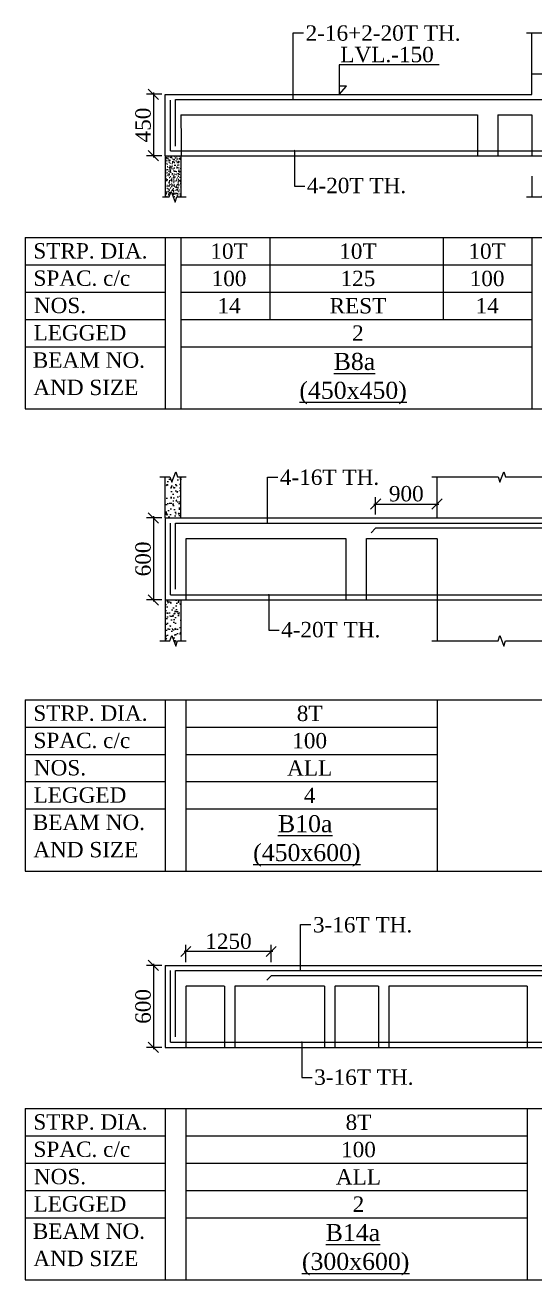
# Model space of a CAD drawing. Header units: millimetres. Extents: x 9781889 to 10654170, y -7852491 to -7608561.
# Drawn here: x 9914775 to 9922241, y -7799039 to -7780660 of the extents above; entities that cross this region are included whole.
import ezdxf
from ezdxf.enums import TextEntityAlignment as Align

# ---------------------------------------------------------------- set-up
doc = ezdxf.new("R2010")
doc.units = ezdxf.units.MM
doc.header["$LTSCALE"] = 10
doc.header["$PDMODE"] = 3
doc.linetypes.add('HIDDEN', pattern=[0.375, 0.25, -0.125])
for name, color, linetype, lineweight in [('LVL', 3, 'Continuous', 0), ('S-CUT OUT LINE', 9, 'Continuous', 0), ('S-DIM L.S.', 7, 'Continuous', 0), ('S-HATCH', 8, 'Continuous', 0), ('S-L.S.SECTION', 5, 'Continuous', 0), ('S-L.S.SLAB LINE', 252, 'HIDDEN', 0), ('S-L.S.STEEL', 1, 'Continuous', 9), ('S-SECTION MARK', 7, 'Continuous', 0), ('S-SHEET', 251, 'Continuous', 0), ('S-TEXT', 7, 'Continuous', 0), ('S-TEXT L.S. BEAM NO.', 30, 'Continuous', 0), ('S-TEXT. L.S.', 7, 'Continuous', 0)]:
    doc.layers.add(name, color=color, linetype=linetype, lineweight=lineweight)
doc.styles.add('135', font='arial.ttf', dxfattribs={"width": 0.8, "height": 135})
doc.styles.get("Standard").update_dxf_attribs({"font": 'arial.ttf'})
doc.styles.add('TEXT', font='times.ttf')
doc.dimstyles.new('75', dxfattribs={"dimtxt": 135, "dimasz": 90, "dimexe": 0.1, "dimexo": 0.03, "dimgap": 0.09, "dimtad": 1, "dimdec": 0, "dimzin": 0, "dimdsep": 46, "dimtxsty": '135', "dimblk": 'ARCHTICK', "dimcen": 0.09, "dimclrd": 256, "dimclre": 256, "dimclrt": 256, "dimadec": 0, "dimazin": 0, "dimtfac": 1, "dimtdec": 0, "dimtofl": 0, "dimtmove": 1, "dimatfit": 3, "dimldrblk": 'DOTSMALL', "dimfxl": 1, "dimtolj": 1, "dimtzin": 0, "dimlwd": -1, "dimlwe": -1, "dimarcsym": 0})
doc.dimstyles.new('SETU_1', dxfattribs={"dimtxt": 200, "dimasz": 150, "dimexe": 100, "dimexo": 50, "dimgap": 35, "dimtad": 1, "dimdec": 0, "dimzin": 0, "dimdsep": 46, "dimtxsty": 'Standard', "dimblk": 'OBLIQUE', "dimcen": 150, "dimdle": 25, "dimclrd": 256, "dimclre": 7, "dimclrt": 256, "dimadec": 0, "dimazin": 0, "dimtfac": 1, "dimtdec": 0, "dimtofl": 0, "dimtmove": 1, "dimatfit": 3, "dimfxl": 1, "dimtolj": 1, "dimtzin": 0, "dimlwd": -1, "dimlwe": 5, "dimarcsym": 1})
pattern_1 = [(50, (-121663.63, 37762.91), (182.184669, -15.9390855), [19.05, -209.55]), (355, (-121663.63, 37762.91), (-35.2434214, 191.0568452), [15.24, -167.6405842]), (100.4514447, (-121648.45, 37761.59), (146.941247, 175.117752), [16.1900088, -178.0902446]), (46.1842, (-121663.63, 37813.71), (271.079041, -42.042328), [28.575, -314.325]), (96.6355576, (-121641.04, 37810.2), (237.404134, 247.4261246), [24.285023, -267.135608]), (351.1841512, (-121663.63, 37813.71), (237.404134, 247.4261246), [22.859967, -251.459732]), (21, (-121638.23, 37801.01), (151.6143913, -102.2651982), [19.05, -209.55]), (326, (-121638.23, 37801.01), (61.8020283, 184.187966), [15.24, -167.64]), (71.451445, (-121625.6, 37792.5), (213.4164193, 81.922769), [16.1900088, -178.0899376]), (37.5, (-121663.634, 37762.914), (3.08860325, 84.55503887), [0, -165.608, 0, -170.18, 0, -168.275]), (7.5, (-121663.63, 37762.91), (66.8196625, 100.1805748), [0, -97.028, 0, -161.798, 0, -64.135]), (327.5, (-121720.276, 37762.914), (135.59059517, -5.728744), [0, -63.5, 0, -198.12, 0, -262.89]), (317.5, (-121745.68, 37762.91), (148.1291814, 25.426491), [0, -82.55, 0, -131.572, 0, -186.69])]

# ---------------------------------------------------------------- blocks, each defined once
blk = doc.blocks.new('_ArchTick')
at = {"color": 0, "linetype": 'ByBlock', "const_width": 0.15}
blk.add_lwpolyline([(-0.5, -0.5), (0.5, 0.5)], dxfattribs=at)
blk = doc.blocks.new('_Oblique')
at = {"color": 0, "linetype": 'ByBlock', "lineweight": -2}
blk.add_line((-0.5, -0.5), (0.5, 0.5), dxfattribs=at)
blk = doc.blocks.new('*D83')
at = {"layer": 'Defpoints', "color": 0, "transparency": 16777216}
for p in [(9916828, -7781674), (9916653, -7782574), (9916828, -7782574, 0)]:
    blk.add_point(p, dxfattribs=at)
at = {"layer": 'S-DIM L.S.', "color": 7, "lineweight": 5, "transparency": 16777216}
for p, q in [((9916778, -7781674), (9916553, -7781674)), ((9916778, -7782574), (9916553, -7782574))]:
    blk.add_line(p, q, dxfattribs=at)
at = {"layer": 'S-DIM L.S.', "transparency": 16777216}
blk.add_line((9916653, -7781649), (9916653, -7782599), dxfattribs=at)
at = {"layer": 'S-DIM L.S.', "transparency": 16777216, "xscale": 150, "yscale": 150, "zscale": 150}
for p, rotation in [((9916653, -7781674), 90), ((9916653, -7782574), 270)]:
    blk.add_blockref('_Oblique', p, dxfattribs=dict(at, rotation=rotation))
at = {"layer": 'S-DIM L.S.', "transparency": 16777216, "insert": (9916503, -7782124), "char_height": 225, "attachment_point": 5, "rotation": 90, "style": 'TEXT'}
blk.add_mtext('\\A1;450', dxfattribs=at)
blk = doc.blocks.new('*D81')
at = {"layer": 'Defpoints', "color": 0, "transparency": 16777216}
for p in [(9916828, -7787879), (9916653, -7789079), (9916828, -7789079)]:
    blk.add_point(p, dxfattribs=at)
at = {"layer": 'S-DIM L.S.', "transparency": 16777216}
blk.add_line((9916653, -7787854), (9916653, -7789104), dxfattribs=at)
at = {"layer": 'S-DIM L.S.', "color": 7, "lineweight": 5, "transparency": 16777216}
for p, q in [((9916778, -7787879), (9916553, -7787879)), ((9916778, -7789079), (9916553, -7789079))]:
    blk.add_line(p, q, dxfattribs=at)
at = {"layer": 'S-DIM L.S.', "transparency": 16777216, "xscale": 150, "yscale": 150, "zscale": 150}
for p, rotation in [((9916653, -7787879), 90), ((9916653, -7789079), 270)]:
    blk.add_blockref('_Oblique', p, dxfattribs=dict(at, rotation=rotation))
at = {"layer": 'S-DIM L.S.', "transparency": 16777216, "insert": (9916503, -7788479), "char_height": 225, "attachment_point": 5, "rotation": 90, "style": 'TEXT'}
blk.add_mtext('\\A1;600', dxfattribs=at)
blk = doc.blocks.new('*D45')
at = {"layer": 'Defpoints', "color": 0, "transparency": 16777216}
for p in [(9920807, -7787675), (9919907, -7787879, 0), (9920807, -7787879, 0)]:
    blk.add_point(p, dxfattribs=at)
at = {"layer": 'S-DIM L.S.', "transparency": 16777216}
blk.add_line((9919882, -7787675), (9920832, -7787675), dxfattribs=at)
at = {"layer": 'S-DIM L.S.', "color": 7, "lineweight": 5, "transparency": 16777216}
for p, q in [((9919907, -7787829), (9919907, -7787575)), ((9920807, -7787829), (9920807, -7787575))]:
    blk.add_line(p, q, dxfattribs=at)
at = {"layer": 'S-DIM L.S.', "transparency": 16777216, "xscale": 150, "yscale": 150, "zscale": 150, "rotation": 180}
blk.add_blockref('_Oblique', (9919907, -7787675), dxfattribs=at)
at = {"layer": 'S-DIM L.S.', "transparency": 16777216, "xscale": 150, "yscale": 150, "zscale": 150}
blk.add_blockref('_Oblique', (9920807, -7787675), dxfattribs=at)
at = {"layer": 'S-DIM L.S.', "transparency": 16777216, "insert": (9920357, -7787525), "char_height": 225, "attachment_point": 5, "style": 'TEXT'}
blk.add_mtext('\\A1;900', dxfattribs=at)
blk = doc.blocks.new('*D137')
at = {"layer": 'Defpoints', "color": 0, "transparency": 16777216}
for p in [(9916828, -7794433), (9916653, -7795633), (9916828, -7795633)]:
    blk.add_point(p, dxfattribs=at)
at = {"layer": 'S-DIM L.S.', "color": 7, "lineweight": 5, "transparency": 16777216}
for p, q in [((9916778, -7794433), (9916553, -7794433)), ((9916778, -7795633), (9916553, -7795633))]:
    blk.add_line(p, q, dxfattribs=at)
at = {"layer": 'S-DIM L.S.', "transparency": 16777216}
blk.add_line((9916653, -7794408), (9916653, -7795658), dxfattribs=at)
at = {"layer": 'S-DIM L.S.', "transparency": 16777216, "xscale": 150, "yscale": 150, "zscale": 150}
for p, rotation in [((9916653, -7794433), 90), ((9916653, -7795633), 270)]:
    blk.add_blockref('_Oblique', p, dxfattribs=dict(at, rotation=rotation))
at = {"layer": 'S-DIM L.S.', "transparency": 16777216, "insert": (9916503, -7795033), "char_height": 225, "attachment_point": 5, "rotation": 90, "style": 'TEXT'}
blk.add_mtext('\\A1;600', dxfattribs=at)
blk = doc.blocks.new('*D138')
at = {"layer": 'Defpoints', "color": 0, "transparency": 16777216}
for p in [(9917128, -7794229), (9917128, -7794433, 0), (9918378, -7794433, 0)]:
    blk.add_point(p, dxfattribs=at)
at = {"layer": 'S-DIM L.S.', "transparency": 16777216}
blk.add_line((9918403, -7794229), (9917103, -7794229), dxfattribs=at)
at = {"layer": 'S-DIM L.S.', "color": 7, "lineweight": 5, "transparency": 16777216}
for p, q in [((9917128, -7794383), (9917128, -7794129)), ((9918378, -7794383), (9918378, -7794129))]:
    blk.add_line(p, q, dxfattribs=at)
at = {"layer": 'S-DIM L.S.', "transparency": 16777216, "xscale": 150, "yscale": 150, "zscale": 150, "rotation": 180}
blk.add_blockref('_Oblique', (9917128, -7794229), dxfattribs=at)
at = {"layer": 'S-DIM L.S.', "transparency": 16777216, "xscale": 150, "yscale": 150, "zscale": 150}
blk.add_blockref('_Oblique', (9918378, -7794229), dxfattribs=at)
at = {"layer": 'S-DIM L.S.', "transparency": 16777216, "insert": (9917753, -7794080), "char_height": 225, "attachment_point": 5, "style": 'TEXT'}
blk.add_mtext('\\A1;1250', dxfattribs=at)

msp = doc.modelspace()

# ---------------------------------------------------------------- hatches: boundary and pattern name
at = {"layer": 'S-HATCH'}
h = msp.add_hatch(dxfattribs=at)
h.set_pattern_fill('AR-CONC', color=256, scale=0.5)
h.set_pattern_definition([(50, (123099.43, -53957.326), (91.0923345, -7.96954277), [9.525, -104.775]), (355, (123099.43, -53957.33), (-17.6217107, 95.5284226), [7.62, -83.8202921]), (100.4514447, (123107.02, -53957.99), (73.47062355, 87.55887596), [8.0950044, -89.0451223]), (46.1842, (123099.43, -53931.93), (135.5395204, -21.021164), [14.2875, -157.1625]), (96.6355576, (123110.72, -53933.68), (118.702067, 123.7130623), [12.1425116, -133.5678041]), (351.1841512, (123099.43, -53931.93), (118.702067, 123.7130623), [11.4299835, -125.729866]), (21, (123112.13, -53938.276), (75.80719563, -51.1325991), [9.525, -104.775]), (326, (123112.13, -53938.28), (30.9010142, 92.09398306), [7.62, -83.82]), (71.451445, (123118.445, -53942.54), (106.70820964, 40.96138444), [8.0950044, -89.0449688]), (37.5, (123099.428, -53957.326), (1.544301625, 42.27751944), [0, -82.804, 0, -85.09, 0, -84.1375]), (7.5, (123099.43, -53957.326), (33.40983126, 50.09028741), [0, -48.514, 0, -80.899, 0, -32.0675]), (327.5, (123071.107, -53957.326), (67.79529758, -2.864372), [0, -31.75, 0, -99.06, 0, -131.445]), (317.5, (123058.41, -53957.326), (74.0645907, 12.71324552), [0, -41.275, 0, -65.786, 0, -93.345])])
h.paths.add_polyline_path([(9917057.7, -7783174.5), (9916941.9, -7783174.5), (9916914, -7783097.6), (9916886, -7783174.5), (9916827.7, -7783174.5), (9916827.7, -7782574.5), (9917057.7, -7782574.5)])
h = msp.add_hatch(dxfattribs=at)
h.set_pattern_fill('AR-CONC', color=256)
h.set_pattern_definition(pattern_1)
h.paths.add_polyline_path([(9916827.7, -7787878.9), (9917057.7, -7787878.9), (9917057.7, -7787278.9), (9917008.1, -7787278.9), (9916980.1, -7787202), (9916924.2, -7787355.7), (9916896.2, -7787278.9), (9916827.7, -7787278.9)])
h = msp.add_hatch(dxfattribs=at)
h.set_pattern_fill('AR-CONC', color=256)
h.set_pattern_definition(pattern_1)
h.paths.add_polyline_path([(9916924.2, -7789602), (9916980.1, -7789755.7), (9917008.1, -7789678.9), (9917057.7, -7789678.9), (9917057.7, -7789078.9), (9916827.7, -7789078.9), (9916827.7, -7789678.9), (9916896.2, -7789678.9)])

# ---------------------------------------------------------------- linework, layer by layer
at = {"layer": 'LVL', "linetype": 'Continuous', "elevation": 0}
msp.add_lwpolyline([(9920836.9, -7781241.9), (9919375.7, -7781241.9), (9919375.7, -7781674.5), (9919483.8, -7781552.4), (9919375.7, -7781552.4)], dxfattribs=at)
at = {"layer": 'S-CUT OUT LINE', "color": 5, "elevation": 0}
for points in [[(9922119.5, -7780774.5), (9922348.1, -7780774.5), (9922376.1, -7780851.3), (9922432, -7780697.6), (9922460, -7780774.5), (9922722.8, -7780774.5)], [(9922119.5, -7783174.5), (9922348.1, -7783174.5), (9922376.1, -7783097.6), (9922432, -7783251.3), (9922460, -7783174.5), (9922722.8, -7783174.5)], [(9916749.4, -7787278.9), (9916896.2, -7787278.9), (9916924.2, -7787355.7), (9916980.1, -7787202), (9917008.1, -7787278.9), (9917132.7, -7787278.9)], [(9920728.9, -7787278.9), (9921700.4, -7787278.9), (9921728.4, -7787355.7), (9921784.3, -7787202), (9921812.3, -7787278.9), (9922682.2, -7787278.9)], [(9916749.4, -7789678.9), (9916896.2, -7789678.9), (9916924.2, -7789602), (9916980.1, -7789755.7), (9917008.1, -7789678.9), (9917132.7, -7789678.9)], [(9920728.9, -7789678.9), (9921700.4, -7789678.9), (9921728.4, -7789602), (9921784.3, -7789755.7), (9921812.3, -7789678.9), (9922682.2, -7789678.9)]]:
    msp.add_lwpolyline(points, dxfattribs=at)
at = {"layer": 'S-CUT OUT LINE', "color": 1, "elevation": 0}
msp.add_lwpolyline([(9916788.3, -7783174.5), (9916886, -7783174.5), (9916914, -7783097.6), (9916969.9, -7783251.3), (9916997.9, -7783174.5), (9917132.7, -7783174.5)], dxfattribs=at)
at = {"layer": 'S-L.S.SECTION'}
for p, q in [((9922197.8, -7781674.5, 0), (9922197.8, -7780774.5, 0)), ((9922197.8, -7781374.5, 0), (9936272.8, -7781374.5, 0)), ((9916827.7, -7781674.5, 0), (9922197.7, -7781674.5, 0)), ((9916827.7, -7782574.5, 0), (9916827.7, -7781674.5, 0)), ((9916827.7, -7782574.5, 0), (9916827.7, -7781674.5, 0)), ((9916827.7, -7782575.6, 0), (9936272.8, -7782574.5, 0)), ((9922197.8, -7782874.5, 0), (9922197.8, -7783174.5, 0)), ((9916827.7, -7787878.9, 0), (9916827.7, -7787278.9, 0)), ((9917057.7, -7787878.9, 0), (9917057.7, -7787278.9, 0)), ((9920807.2, -7787878.9, 0), (9920807.2, -7787278.9, 0)), ((9916827.7, -7787878.9, 0), (9943661.6, -7787878.9, 0)), ((9916827.8, -7787878.9, 0), (9916827.8, -7789078.9, 0)), ((9916827.7, -7789078.9, 0), (9943661.6, -7789078.9, 0)), ((9916827.7, -7789078.9, 0), (9916827.7, -7789678.9, 0)), ((9917057.7, -7789078.9, 0), (9917057.7, -7789678.9, 0)), ((9920807.2, -7789078.9, 0), (9920807.2, -7789678.9, 0)), ((9916827.7, -7794433.3, 0), (9926082.7, -7794433.3, 0)), ((9916827.8, -7794433.3, 0), (9916827.8, -7795633.3, 0)), ((9916827.7, -7795633.3, 0), (9925782.7, -7795633.3, 0))]:
    msp.add_line(p, q, dxfattribs=at)
at = {"layer": 'S-L.S.SECTION', "color": 1}
for p, q in [((9916827.7, -7782574.5, 0), (9916827.7, -7783174.5, 0)), ((9917057.7, -7782574.5, 0), (9917057.7, -7783174.5, 0))]:
    msp.add_line(p, q, dxfattribs=at)
at = {"layer": 'S-L.S.SLAB LINE', "ltscale": 0.3}
for p, q in [((9917057.7, -7781974.5, 0), (9921397.8, -7781974.5, 0)), ((9917057.7, -7781974.5, 0), (9917057.8, -7782574.5, 0)), ((9921397.8, -7781974.5, 0), (9921397.8, -7782574.5, 0)), ((9921697.8, -7781974.5, 0), (9921697.8, -7782574.5, 0)), ((9921697.8, -7781974.5, 0), (9922197.8, -7781974.5, 0)), ((9922197.8, -7781974.5, 0), (9922197.8, -7782574.5, 0)), ((9916827.7, -7788178.9, 0), (9916827.8, -7788178.9, 0)), ((9917127.7, -7788178.9, 0), (9919469.7, -7788178.9, 0)), ((9917127.8, -7788178.9, 0), (9917127.8, -7789078.9, 0)), ((9919469.7, -7788178.9, 0), (9919469.7, -7789078.9, 0)), ((9919769.7, -7788178.9, 0), (9920807.2, -7788178.9, 0)), ((9919769.7, -7788178.9, 0), (9919769.7, -7789078.9, 0)), ((9920807.2, -7788178.9, 0), (9920807.2, -7789078.9, 0)), ((9916827.7, -7794733.3, 0), (9916827.8, -7794733.3, 0)), ((9917127.7, -7794733.3, 0), (9917694.9, -7794733.3, 0)), ((9917127.8, -7794733.3, 0), (9917127.8, -7795633.3, 0)), ((9917694.9, -7794733.3), (9917694.9, -7795633.3)), ((9917844.9, -7794733.3, 0), (9919159.9, -7794733.3, 0)), ((9917844.9, -7794733.3), (9917844.9, -7795633.3)), ((9919159.9, -7794733.3), (9919159.9, -7795633.3)), ((9919309.9, -7794733.3, 0), (9919951.6, -7794733.3, 0)), ((9919309.9, -7794733.3), (9919309.9, -7795633.3)), ((9919951.6, -7794733.3), (9919951.6, -7795633.3)), ((9920101.6, -7794733.3, 0), (9922127.7, -7794733.3, 0)), ((9920101.6, -7794733.3), (9920101.6, -7795633.3)), ((9922127.7, -7794733.3), (9922127.7, -7795633.3))]:
    msp.add_line(p, q, dxfattribs=at)
at = {"layer": 'S-L.S.STEEL'}
for p, q in [((9916902.7, -7782499.5, 0), (9916902.7, -7781757.8, 0)), ((9916977.7, -7782435.3, 0), (9916977.7, -7781749.5, 0)), ((9916902.7, -7782499.5, 0), (9936122.8, -7782499.5, 0)), ((9916902.7, -7789003.9, 0), (9916902.7, -7787953.9, 0)), ((9916977.7, -7787953.9, 0), (9943586.6, -7787953.9, 0)), ((9916977.7, -7788924.2, 0), (9916977.7, -7787953.9, 0)), ((9916902.7, -7789003.9, 0), (9943511.6, -7789003.9, 0)), ((9916902.7, -7795558.3, 0), (9916902.7, -7794508.3, 0)), ((9916977.7, -7794508.3, 0), (9926007.7, -7794508.3, 0)), ((9916977.7, -7795478.6, 0), (9916977.7, -7794508.3, 0)), ((9916902.7, -7795558.3, 0), (9925932.7, -7795558.3, 0))]:
    msp.add_line(p, q, dxfattribs=at)
for points in [[(9916977.7, -7781749.5, 0), (9924547.8, -7781749.5, 0), (9924610.9, -7781816.3, 0)], [(9924307.3, -7788028.9, 0), (9919907.2, -7788028.9, 0), (9919844, -7788095.7, 0)], [(9923277.8, -7794583.3, 0), (9918377.9, -7794583.3, 0), (9918314.7, -7794650.1, 0)]]:
    msp.add_polyline3d(points, dxfattribs=at)
at = {"layer": 'S-SHEET'}
for p, q in [((9914774.6, -7783771, 0), (9916827.7, -7783771, 0)), ((9914774.6, -7783771), (9914774.6, -7786280.2)), ((9916827.7, -7783771, 0), (9916827.7, -7786280.2, 0)), ((9916827.7, -7783771, 0), (9936272.8, -7783771, 0)), ((9917057.7, -7783771, 0), (9917057.7, -7786280.2, 0)), ((9918357.7, -7783771, 0), (9918357.7, -7784971, 0)), ((9920897.7, -7783771, 0), (9920897.7, -7784971, 0)), ((9922197.8, -7783771, 0), (9922197.8, -7786280.2, 0)), ((9914774.6, -7784171, 0), (9916827.7, -7784171, 0)), ((9917057.7, -7784171, 0), (9922197.8, -7784171, 0)), ((9914774.6, -7784571, 0), (9916827.7, -7784571, 0)), ((9917057.7, -7784571, 0), (9922197.8, -7784571, 0)), ((9914774.6, -7784971, 0), (9916827.7, -7784971, 0)), ((9917057.7, -7784971, 0), (9922197.8, -7784971, 0)), ((9914774.6, -7785371, 0), (9916827.7, -7785371, 0)), ((9917057.7, -7785371, 0), (9922197.8, -7785371, 0)), ((9914774.6, -7786280.2), (9966108.7, -7786280.2)), ((9914774.6, -7786280.2, 0), (9916827.7, -7786280.2, 0)), ((9916827.7, -7786280.2, 0), (9936272.8, -7786280.2, 0)), ((9914774.6, -7790541.4, 0), (9916827.7, -7790541.4, 0)), ((9914774.6, -7790541.4), (9914774.6, -7793050.7)), ((9916827.7, -7790541.4, 0), (9943661.6, -7790541.4, 0)), ((9916827.7, -7790541.4, 0), (9916827.7, -7793050.7, 0)), ((9917127.7, -7790541.4, 0), (9917127.7, -7793050.7, 0)), ((9920807.2, -7790541.4, 0), (9920807.2, -7793050.7, 0)), ((9914774.6, -7790941.4, 0), (9916827.7, -7790941.4, 0)), ((9917127.7, -7790941.4, 0), (9920807.2, -7790941.4, 0)), ((9914774.6, -7791341.4, 0), (9916827.7, -7791341.4, 0)), ((9917127.7, -7791341.4, 0), (9920807.2, -7791341.4, 0)), ((9914774.6, -7791741.4, 0), (9916827.7, -7791741.4, 0)), ((9917127.7, -7791741.4, 0), (9920807.2, -7791741.4, 0)), ((9914774.6, -7792141.4, 0), (9916827.7, -7792141.4, 0)), ((9917127.7, -7792141.4, 0), (9920807.2, -7792141.4, 0)), ((9914774.6, -7793050.7), (9966108.7, -7793050.7)), ((9914774.6, -7793050.7, 0), (9916827.7, -7793050.7, 0)), ((9916827.7, -7793050.7, 0), (9943661.6, -7793050.7, 0)), ((9914774.6, -7796529.8, 0), (9916827.7, -7796529.8, 0)), ((9914774.6, -7796529.8), (9914774.6, -7799039)), ((9916827.7, -7796529.8, 0), (9926082.7, -7796529.8, 0)), ((9916827.7, -7796529.8, 0), (9916827.7, -7799039, 0)), ((9917127.7, -7796529.8), (9917127.7, -7799039)), ((9922127.7, -7796529.8), (9922127.7, -7799039)), ((9914774.6, -7796929.8, 0), (9916827.7, -7796929.8, 0)), ((9917127.7, -7796929.8, 0), (9922127.7, -7796929.8, 0)), ((9914774.6, -7797329.8, 0), (9916827.7, -7797329.8, 0)), ((9917127.7, -7797329.8, 0), (9922127.7, -7797329.8, 0)), ((9914774.6, -7797729.8, 0), (9916827.7, -7797729.8, 0)), ((9917127.7, -7797729.8, 0), (9922127.7, -7797729.8, 0)), ((9914774.6, -7798129.8, 0), (9916827.7, -7798129.8, 0)), ((9917127.7, -7798129.8, 0), (9922127.7, -7798129.8, 0)), ((9914774.6, -7799039), (9966108.7, -7799039)), ((9914774.6, -7799039, 0), (9916827.7, -7799039, 0)), ((9916827.7, -7799039, 0), (9926082.7, -7799039, 0))]:
    msp.add_line(p, q, dxfattribs=at)

# ---------------------------------------------------------------- texts
at = {"layer": 'LVL', "style": 'TEXT'}
msp.add_text('LVL.-150', height=225, dxfattribs=at).set_placement((9919391.4, -7781203.4, 0))
at = {"layer": 'S-TEXT', "style": 'TEXT'}
for s, p in [('STRP. DIA.', (9915731.4, -7784079, 0)), ('SPAC. c/c', (9915605.8, -7784479, 0)), ('NOS.', (9915285.2, -7784879, 0)), ('LEGGED', (9915577.9, -7785279, 0)), ('BEAM NO.', (9915709.1, -7785679, 0)), ('AND SIZE', (9915663.9, -7786079, 0)), ('STRP. DIA.', (9915731.4, -7790849.5, 0)), ('SPAC. c/c', (9915605.8, -7791249.5, 0)), ('NOS.', (9915285.2, -7791649.5, 0)), ('LEGGED', (9915577.9, -7792049.5, 0)), ('BEAM NO.', (9915709.1, -7792449.5, 0)), ('AND SIZE', (9915663.9, -7792849.5, 0)), ('STRP. DIA.', (9915731.4, -7796837.8, 0)), ('SPAC. c/c', (9915605.8, -7797237.8, 0)), ('NOS.', (9915285.2, -7797637.8, 0)), ('LEGGED', (9915577.9, -7798037.8, 0)), ('BEAM NO.', (9915709.1, -7798437.8, 0)), ('AND SIZE', (9915663.9, -7798837.8, 0))]:
    msp.add_text(s, height=225, dxfattribs=at).set_placement(p, align=Align.CENTER)
at = {"layer": 'S-TEXT', "linetype": 'ByBlock', "style": 'TEXT'}
for s, p in [('10T', (9917761.2, -7783971, 0)), ('10T', (9919649.1, -7783971, 0)), ('10T', (9921540.4, -7783971, 0)), ('100', (9917761.2, -7784371, 0)), ('125', (9919649.1, -7784371, 0)), ('100', (9921540.4, -7784371, 0)), ('14', (9917761.2, -7784771, 0)), ('REST', (9919649.1, -7784771, 0)), ('14', (9921540.4, -7784771, 0)), ('2', (9919649.1, -7785171, 0)), ('8T', (9918942.2, -7790741.4, 0)), ('100', (9918942.2, -7791141.4, 0)), ('ALL', (9918942.2, -7791541.4, 0)), ('4', (9918942.2, -7791941.4, 0)), ('8T', (9919656.6, -7796729.8, 0)), ('100', (9919656.6, -7797129.8, 0)), ('ALL', (9919656.6, -7797529.8, 0)), ('2', (9919656.6, -7797929.8, 0))]:
    msp.add_text(s, height=225, dxfattribs=at).set_placement(p, align=Align.MIDDLE_CENTER)
at = {"layer": 'S-TEXT L.S. BEAM NO.', "color": 145, "linetype": 'ByBlock', "style": 'TEXT'}
for s, p in [('%%UB8a', (9919294, -7785711.6, 0)), ('%%U(450x450)', (9918791.6, -7786134.6, 0))]:
    msp.add_text(s, height=250, dxfattribs=at).set_placement(p)
at = {"layer": 'S-TEXT L.S. BEAM NO.', "color": 140, "linetype": 'ByBlock', "style": 'TEXT'}
for s, p in [('%%UB10a', (9918478.1, -7792482.1, 0)), ('%%U(450x600)', (9918114.4, -7792905.1, 0))]:
    msp.add_text(s, height=250, dxfattribs=at).set_placement(p)
at = {"layer": 'S-TEXT L.S. BEAM NO.', "linetype": 'ByBlock', "style": 'TEXT'}
for s, p in [('%%UB14a', (9919176.6, -7798470.4, 0)), ('%%U(300x600)', (9918828.8, -7798893.4, 0))]:
    msp.add_text(s, height=250, dxfattribs=at).set_placement(p)
at = {"layer": 'S-TEXT. L.S.', "style": 'TEXT'}
for s, p in [('2-16+2-20T TH.', (9918882.7, -7780888.7, 0)), ('4-20T TH.', (9918901.1, -7783122.3, 0)), ('4-16T TH.', (9918505.7, -7787394.6, 0)), ('4-20T TH.', (9918524.1, -7789626.7, 0)), ('3-16T TH.', (9918990.5, -7793949, 0)), ('3-16T TH.', (9919008.8, -7796181.1, 0))]:
    msp.add_text(s, height=225, dxfattribs=at).set_placement(p)

# ---------------------------------------------------------------- dimensions: what is measured, and where the dimension line sits
at = {"layer": 'S-DIM L.S.', "color": 7}
for base, p1, p2, picture, middle in [((9916652.6, -7782574.5, 0), (9916827.7, -7781674.5, 0), (9916827.7, -7782574.5, 0), '*D83', (9916503.1, -7782124.5, 0)), ((9916652.6, -7789078.9, 0), (9916827.7, -7787878.9, 0), (9916827.7, -7789078.9, 0), '*D81', (9916503.1, -7788478.9, 0)), ((9916652.6, -7795633.3, 0), (9916827.7, -7794433.3, 0), (9916827.7, -7795633.3, 0), '*D137', (9916503.1, -7795033.3, 0))]:
    dim = msp.add_linear_dim(base=base, p1=p1, p2=p2, angle=90, dimstyle='SETU_1', override={"dimtxt": 225, "dimlfac": 0.5, "dimtxsty": 'TEXT'}, dxfattribs=at)
    dim.commit()
    dim.dimension.update_dxf_attribs({"geometry": picture, "text_midpoint": middle})
at = {"layer": 'S-DIM L.S.'}
dim = msp.add_linear_dim(base=(9920807.2, -7787675.1, 0), p1=(9919907.2, -7787878.9, 0), p2=(9920807.2, -7787878.9, 0), angle=180, dimstyle='SETU_1', override={"dimtxt": 225, "dimtxsty": 'TEXT'}, dxfattribs=at)
dim.commit()
dim.dimension.update_dxf_attribs({"geometry": '*D45', "text_midpoint": (9920357.2, -7787525.3, 0)})
dim = msp.add_linear_dim(base=(9917127.9, -7794229.5, 0), p1=(9918377.9, -7794433.3, 0), p2=(9917127.9, -7794433.3, 0), dimstyle='SETU_1', override={"dimtxt": 225, "dimtxsty": 'TEXT'}, dxfattribs=at)
dim.commit()
dim.dimension.update_dxf_attribs({"geometry": '*D138', "text_midpoint": (9917752.9, -7794080, 0)})

# ---------------------------------------------------------------- leaders
at = {"layer": 'S-SECTION MARK'}
for points in [[(9918701, -7781749.5, 0), (9918701, -7780773.6, 0), (9918853.6, -7780773.6, 0)], [(9918719.4, -7782495.5, 0), (9918719.4, -7783017.5, 0), (9918871.9, -7783017.5, 0)], [(9918324.1, -7787953.9, 0), (9918324.1, -7787279.4, 0), (9918476.6, -7787279.4, 0)], [(9918342.4, -7788999.9, 0), (9918342.4, -7789521.9, 0), (9918495, -7789521.9, 0)], [(9918808.8, -7794508.3, 0), (9918808.8, -7793833.8, 0), (9918961.4, -7793833.8, 0)], [(9918827.1, -7795554.3, 0), (9918827.1, -7796076.3, 0), (9918979.7, -7796076.3, 0)]]:
    msp.add_leader(points, dimstyle='75', override={"dimasz": 75}, dxfattribs=at)

doc.saveas('drawing.dxf')
